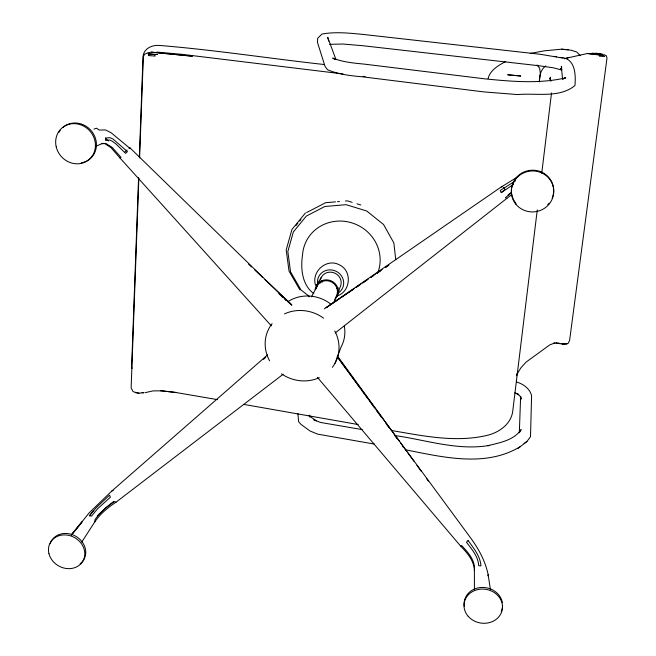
<?xml version="1.0" encoding="UTF-8"?>
<svg xmlns="http://www.w3.org/2000/svg" width="656" height="656" viewBox="0 0 656 656"><rect width="100%" height="100%" fill="white"/><g stroke="black" fill="none" stroke-linecap="round" stroke-linejoin="round"><path stroke-width="0.98" d="M81.746 542.086L94.907 521.709L94.915 519.806C100.007 512.361 107.051 506.678 114.398 501.578L115.997 502.201L283.138 374.264M138.588 177.514L131.635 366.581L132.11 368.426M139.343 157.071L143.024 56.916C143.475 48.741 151.667 44.969 158.932 45.403C214.315 49.856 269.329 58.466 324.548 64.559M138.851 178.383L131.134 387.934L133.102 391.698L138.736 393.19L143.951 392.723L142.024 392.6M139.605 157.94L143.336 56.744L144.541 54.235L148.248 52.677L151.421 52.168L192.216 56.17L151.421 52.168M539.494 80.245L539.855 77.195M539.322 81.844C539.568 76.08 540.544 69.388 545.767 65.936M550.097 79.278L550.343 77.244L550.63 80.631L549.9 78.089L550.925 81.213M537.272 209.887L512.853 410.246C511.688 423.735 499.249 432.583 486.875 435.436C455.166 442.825 422.644 435.797 391.189 430.443M541.733 173.274L551.524 92.922M474.427 589.654L474.386 570.408C475.502 560.396 468.048 552.434 461.701 545.603L460.455 545.882L317.414 377.339M539.929 76.768L540.372 73.169M603.167 55.227L599.658 54.997L599.412 56.178L604.75 56.506L603.167 55.227L587.366 53.521L566.513 58.146M337.086 296.487L340.046 287.221A10.603 10.029 24.1 0 0 334.486 272.978A10.603 10.029 24.1 0 0 320.554 279.161M487.802 575.788L488.154 574.722C485.284 560.601 478.035 547.744 469.302 536.124L337.323 356.766M335.011 363.301L340.956 347.303A36.187 33.833 24 0 0 344.318 325.966M333.806 302.531L336.298 296.069A10.816 10.209 24.1 0 0 330.116 281.367A10.816 10.209 24.1 0 0 316.184 288.829M71.43 535.009L89.134 512.885L111.823 491.016L267.632 354.839M488.064 78.581C490.196 70.102 498.47 65.346 505.669 61.525M516.559 375.773L517.658 373.084L516.51 374.97L520.954 367.762L526.161 362.055L549.81 344.851L555.033 342.916M291.715 305.36L129.962 147.838L129.79 148.223L111.118 132.758L105.468 129.937L99.212 130.077L96.539 128.207L93.98 129.101M311.518 296.84L317.168 285.991M316.372 285.573L321.301 277.34M524.136 443.636L526.965 441.431L530.515 436.724L531.59 395.568C529.761 388.606 523.504 384.178 516.944 382.112M93.644 510.352L89.413 515.755L91.504 516.108L97.859 508.498L110.397 497.207L109.552 495.173L96.506 507.35L89.413 515.755M94.907 521.709C100.401 513.697 107.945 507.514 115.997 502.201M71.324 534.919L82.172 521.463M305.45 212.962L291.936 229.485L286.205 249.895L289.025 271.076L299.874 289.854M295.856 225.705L297.758 223.384M299.653 221.064L300.915 219.522M71.414 534.976L81.787 522.471M97.301 515.936L105.723 507.744L113.644 501.496M149.806 54.21L148.346 55.555L155.169 56.088L154.521 54.571L148.043 53.825L157.383 54.53L154.521 54.571M263.433 359.39L265.713 357.331M125.05 151.815L127.092 150.011M335.167 332.969L511.737 194.553M502.471 186.673L501.397 186.911L518.207 176.521M501.233 192.651L505.21 189.436L503.398 187.403M111.823 491.016L113.201 490.483M510.926 193.225L505.423 197.645L506.891 198.571M508.039 194.939L511.204 192.454M405.736 449.844C442.866 457.117 485.694 467.761 520.364 446.564M517.723 448.622L526.965 441.431M128.994 148.412L129.962 147.838M324.351 308.804L501.848 186.542M326.188 307.73L339.759 298.521M341.448 297.373L353.322 289.312M355.864 287.582L360.103 284.704M362.645 282.974L366.884 280.096M371.124 277.217L373.674 275.487M377.061 273.191L380.455 270.887M385.539 267.427L388.081 265.705M326.204 307.59L354.183 288.615M355.88 287.459L360.964 284.007M362.661 282.859L368.59 278.833M371.14 277.111L375.38 274.233M377.069 273.085L382.161 269.632M385.548 267.336L388.942 265.032M104.542 143.492L110.913 147.575L120.007 158.006L121.016 157.366L112.119 147.37L105.755 143.41L101.631 143.82L95.341 146.493M515.542 180.81L500.192 190.486L501.266 192.618L513.607 184.344M306.614 212.56L325.597 202.712L335.495 201.868M564.816 77.974L562.602 79.097L565.759 77.843C539.371 84.001 511.778 81.508 485.063 78.876L363.752 64.058C353.248 63.066 342.555 62.066 332.699 58.048L334.831 59.434M337.209 295.905C350.501 291.764 352.518 271.158 339.66 264.999C326.795 257.619 310.977 271.666 315.561 285.319M553.951 342.949L563.889 344.146L566.833 343.908L568.301 343.195L569.621 340.284L606.997 58.048L606.374 55.809L604.283 54.743M564.324 58.761L568.719 57.556M488.072 445.645C499.823 442.661 513.869 440.381 521.135 429.573L519.322 432.829L520.634 396.363L521.307 398.93M145.181 392.641L152.955 390.91L160.974 390.837M101.77 143.574L103.123 143.295M487.916 445.719L489.483 445.399C457.855 450.902 426.408 440.037 395.371 435.625M530.327 53.382L544.57 50.807L561.593 49.184L571.13 50.233L576.772 52.029L580.257 55.686M337.471 201.704L339.447 201.531M345.384 201.023L347.368 200.859L352.174 202.335M566.833 343.908L561.224 343.465M329.517 44.337L342.924 44.026L362.965 45.731L539.027 65.756L553.451 67.83L561.552 69.987M592.065 53.128L603.167 54.292M156.784 52.062L182.073 54.341L342.94 73.931M561.593 49.184L568.219 49.708M135.579 392.706L139.015 393.165M161.105 390.82L176.431 392.534L160.466 390.656M595.64 53.152L600.97 53.792M363.071 76.367L365.089 76.613M599.658 54.997L587.366 53.521M564.603 344.113L561.856 343.9M556.296 342.768L559.256 343.186M563.135 58.113L540.388 54.309L363.883 34.514C350.009 33.169 335.79 31.529 321.965 34.055L317.701 38.253L317.414 42.222L325.032 66.338L327.557 69.774C338.668 74.472 350.788 75.784 362.694 76.842L483.661 91.881L517.584 94.579C536.231 92.849 559.478 98.408 574.959 85.526C575.943 74.12 575.181 57.654 560.183 57.482M175.816 392.493L217.587 399.652M358.184 424.539L244.073 404.449M362.202 429.59L320.341 422.423L313.83 419.783L316.282 420.865L309.017 415.715M374.535 444.104L317.693 434.141L310.067 431L300.956 424.383L298.587 421.636L297.906 413.567M554.853 56.35L556.649 56.736M356.979 203.803L360.825 204.984M514.771 392.821L518.806 394.559L516.469 393.297L520.011 396.117L521.143 398.864M561.872 69.561L560.331 68.478L561.602 69.593M105.624 138.752L108.568 140.958M313.806 293.626C301.858 284.811 300.497 268.279 302.572 254.618A39.147 37.261 24.2 0 1 349.886 222.31A39.147 37.261 24.2 0 1 377.446 273.691M309.599 296.733L300.948 289.878L290.542 271.855L287.845 251.527L293.347 231.937L306.319 216.095L324.859 206.492L346.114 204.688L366.761 211.027L383.555 224.508L393.879 242.999L395.74 259.653M248.591 264.171L251.576 266.976M254.553 269.78L262.753 277.48M264.991 279.579L291.822 304.794M278.8 293.593L283.261 297.816M284.745 299.226L286.237 300.637M120.007 158.006L271.338 325.852M460.455 545.882C467.039 552.737 474.017 560.413 474.386 570.408M537.026 65.001L539.593 68.126L540.339 73.128M337.192 356.782L360.702 388.934M361.907 390.582L367.934 398.823M369.139 400.472L374.568 407.893M376.372 410.369L381.8 417.782M386.015 423.555L389.033 427.679M395.06 435.92L396.872 438.397M402.292 445.818L403.497 447.466M337.627 356.233L399.512 441.406M400.709 443.062L406.72 451.328M407.917 452.984L413.928 461.25M416.929 465.383L421.136 471.172M426.548 478.618L428.343 481.094M335.905 59.401L327.705 37.335L328.779 41.18M561.782 68.191L561.323 66.231L562.536 78.933M488.154 574.722L490.417 589.564M309.698 415.117L309.911 417.15M464.366 606.538A19.278 17.023 9.8 0 1 480.364 587.546A19.278 17.023 9.8 0 1 502.34 602.651M502.562 605.603A19.278 17.023 9.8 0 1 501.25 611.408M315.167 289.714A11.71 11.054 24.1 0 1 331.567 281.055A11.71 11.054 24.1 0 1 334.954 299.226M320.251 283.08A10.603 10.029 24.1 0 1 320.202 281.096M317.619 284.04A13.243 12.53 24.1 0 1 326.786 270.247A13.243 12.53 24.1 0 1 342.555 277.816A13.243 12.53 24.1 0 1 337.438 293.552M334.765 330.936A37.343 34.784 23.9 0 1 332.362 367.368M319.3 377.684A37.343 34.784 23.9 0 1 281.506 373.863M269.6 360.8A37.343 34.784 23.9 0 1 272.092 323.67M284.491 313.896A37.343 34.784 23.9 0 1 323.597 318.185M287.746 301.744A36.187 33.833 24 0 1 331.091 304.335M338.381 287.992A12.218 11.578 24.1 0 1 336.635 288.624M322.112 282.293A12.218 11.578 24.1 0 1 321.383 280.579M50.176 543.726A18.696 16.228 29.2 0 1 77.023 537.043A18.696 16.228 29.2 0 1 80.114 563.816M62.837 127.51A20.746 19.114 48.6 0 1 94.005 134.882A20.746 19.114 48.6 0 1 81.229 162.86M59.073 132.217A20.746 19.114 48.6 0 1 60.172 130.47M549.146 203.171A21.164 20.426 -5.6 0 1 547.801 204.672M515.977 203.45A21.164 20.426 -5.6 0 1 516.731 177.145A21.164 20.426 -5.6 0 1 543.676 173.176A21.164 20.426 -5.6 0 1 552.163 198.112M105.682 138.031L105.559 140.4L109.659 140.015L112.151 141.138L116.005 143.992L125.624 153.381L127.428 151.593L113.021 139.047L110.077 137.678L105.682 138.031M468.122 540.519L466.465 542.274C471.82 549.293 478.257 556.452 478.691 565.685L480.946 565.89C480.331 556.026 473.599 548.252 468.122 540.519M520.643 76.006L507.81 74.8L520.643 76.006M468.212 616.312A19.327 17.056 9.8 0 0 501.192 613.073A19.327 17.056 9.8 0 0 480.34 589.154A19.327 17.056 9.8 0 0 468.212 616.312M48.97 553.73A18.737 16.252 29.2 0 0 79.171 565.324A18.737 16.252 29.2 0 0 71.783 536.288A18.737 16.252 29.2 0 0 48.97 553.73M56.203 146.796A20.795 19.155 48.5 0 0 89.224 159.4A20.795 19.155 48.5 0 0 81.221 125.001A20.795 19.155 48.5 0 0 56.203 146.796M515.862 204.188A21.213 20.475 -5.6 0 0 552.229 198.948A21.213 20.475 -5.6 0 0 529.564 171.183A21.213 20.475 -5.6 0 0 515.862 204.188"/></g></svg>
